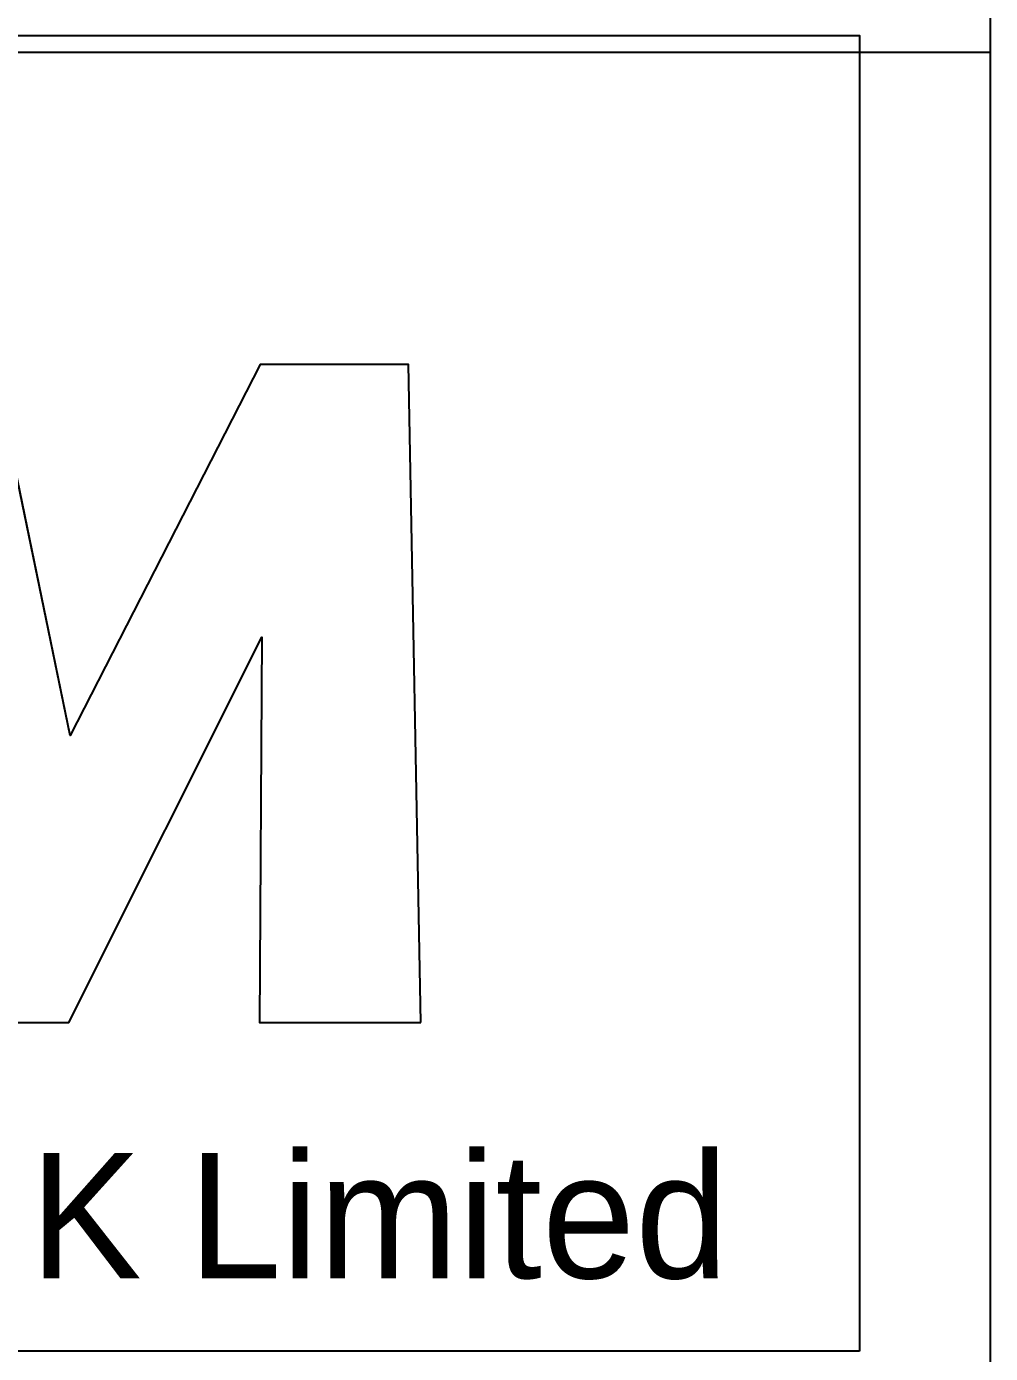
# Model space of a CAD drawing. Extents: x 0 to 841, y 0 to 594.
# Drawn here: x 817.16 to 831, y 48.41 to 67.47 of the extents above; entities that cross this region are included whole.
import ezdxf

# ---------------------------------------------------------------- set-up
doc = ezdxf.new("R2010")
doc.units = 0
for name, color, linetype in [('Z-Zz_10_20-Z-P_CadFrame', 7, 'Continuous'), ('Z-Zz_10_20-Z-P_CadFrameDisclaimer', 7, 'Continuous'), ('Z-Zz_10_20_45-Z-P_CadLogoAecom', 7, 'Continuous')]:
    doc.layers.add(name, color=color, linetype=linetype)

# ---------------------------------------------------------------- blocks, each defined once
blk = doc.blocks.new('AECOM_LogoColour')
at = {"layer": 'Z-Zz_10_20_45-Z-P_CadLogoAecom'}
for p, q in [((2.365, 0.468), (2.3067, 0.75)), ((2.5093, 0.75), (2.365, 0.468)), ((2.622, 0.75), (2.5093, 0.75)), ((2.6312, 0.25), (2.622, 0.75)), ((2.364, 0.25), (2.5105, 0.5426)), ((2.5105, 0.5426), (2.5088, 0.25)), ((2.3007, 0.25), (2.364, 0.25)), ((2.5088, 0.25), (2.6312, 0.25))]:
    blk.add_line(p, q, dxfattribs=at)
blk.add_lwpolyline([(2.6312, 0.25), (2.622, 0.75), (2.5093, 0.75), (2.365, 0.468), (2.3067, 0.75), (2.1941, 0.75), (2.0388, 0.25), (2.163, 0.25), (2.2476, 0.5427), (2.3007, 0.25), (2.364, 0.25), (2.5105, 0.5426), (2.5088, 0.25)], close=True, dxfattribs=at)
at = {"layer": 'Z-Zz_10_20_45-Z-P_CadLogoFrameAecom'}
blk.add_lwpolyline([(2.9645, 0), (0, 0), (0, 1), (2.9645, 1), (2.9645, 0)], dxfattribs=at)
blk = doc.blocks.new('AECOM_TitleBlock_A1v')
at = {"layer": 'Z-Zz_10_20-Z-P_CadFrame'}
blk.add_line((831, 10), (831, 584), dxfattribs=at)
blk.add_lwpolyline([(831, 67.102), (731, 67.102)], dxfattribs=at)
at = {"layer": 'Z-Zz_10_20_45-Z-P_CadLogoAecom', "xscale": 18.91000405210697, "yscale": 18.91000405210697}
blk.add_blockref('AECOM_LogoColour', (773.061, 48.438), dxfattribs=at)
at = {"layer": 'Z-Zz_10_20-Z-P_CadFrameDisclaimer'}
blk.add_text('AECOM Infrastructure & Environment UK Limited', height=1.8, dxfattribs=at).set_placement((774.666, 49.488))

msp = doc.modelspace()

# ---------------------------------------------------------------- block references
msp.add_blockref('AECOM_TitleBlock_A1v', (0, 0))

doc.saveas('drawing.dxf')
